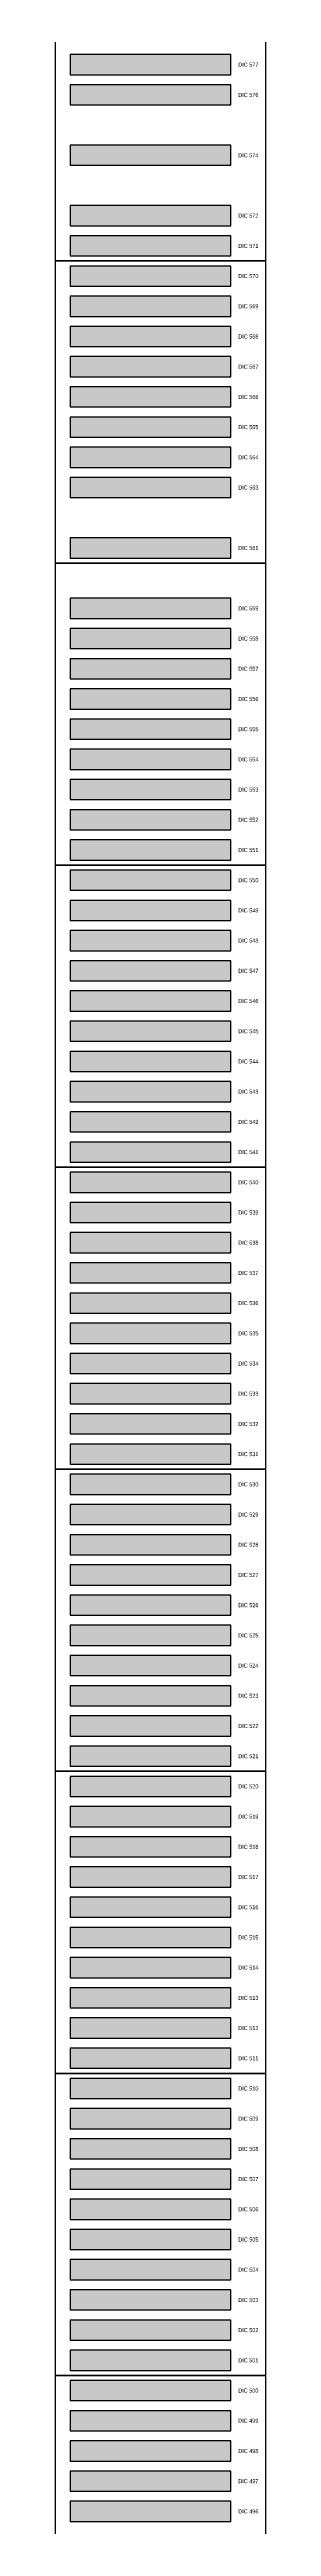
# Model space of a CAD drawing. Header units: millimetres. Extents: x -813692 to 807431, y 0 to 1813163.
# Drawn here: x 0 to 210, y 14850 to 17310 of the extents above; entities that cross this region are included whole.
import ezdxf
from ezdxf.enums import TextEntityAlignment as Align

# ---------------------------------------------------------------- set-up
doc = ezdxf.new("R2010")
doc.units = ezdxf.units.MM
doc.styles.get("Standard").update_dxf_attribs({"font": 'ARIALN.TTF'})

msp = doc.modelspace()

# ---------------------------------------------------------------- hatches: boundary and pattern name
at = {"layer": 'Defpoints', "ltscale": 100, "true_color": 0x0091ba}
msp.add_hatch(color=142, dxfattribs=at).paths.add_polyline_path([(15, 17285), (175, 17285), (175, 17305), (15, 17305)])
at = {"layer": 'Defpoints', "ltscale": 100, "true_color": 0x008fb5}
msp.add_hatch(color=142, dxfattribs=at).paths.add_polyline_path([(15, 17255), (175, 17255), (175, 17275), (15, 17275)])
at = {"layer": 'Defpoints', "ltscale": 100, "true_color": 0x008ea3}
msp.add_hatch(color=134, dxfattribs=at).paths.add_polyline_path([(15, 17195), (175, 17195), (175, 17215), (15, 17215)])
at = {"layer": 'Defpoints', "ltscale": 100, "true_color": 0x00a23f}
msp.add_hatch(color=114, dxfattribs=at).paths.add_polyline_path([(15, 17135), (175, 17135), (175, 17155), (15, 17155)])
at = {"layer": 'Defpoints', "ltscale": 100, "true_color": 0xf6e400}
msp.add_hatch(color=2, dxfattribs=at).paths.add_polyline_path([(15, 17105), (175, 17105), (175, 17125), (15, 17125)])
at = {"layer": 'Defpoints', "ltscale": 100, "true_color": 0xfde100}
for points in [[(15, 17075), (175, 17075), (175, 17095), (15, 17095)], [(15, 17045), (175, 17045), (175, 17065), (15, 17065)]]:
    msp.add_hatch(color=2, dxfattribs=at).paths.add_polyline_path(points)
at = {"layer": 'Defpoints', "ltscale": 100, "true_color": 0xfbe200}
msp.add_hatch(color=2, dxfattribs=at).paths.add_polyline_path([(15, 17015), (175, 17015), (175, 17035), (15, 17035)])
at = {"layer": 'Defpoints', "ltscale": 100, "true_color": 0xffcb00}
msp.add_hatch(color=40, dxfattribs=at).paths.add_polyline_path([(15, 16985), (175, 16985), (175, 17005), (15, 17005)])
at = {"layer": 'Defpoints', "ltscale": 100, "true_color": 0xfe8800}
msp.add_hatch(color=30, dxfattribs=at).paths.add_polyline_path([(15, 16955), (175, 16955), (175, 16975), (15, 16975)])
at = {"layer": 'Defpoints', "ltscale": 100, "true_color": 0xf62c11}
msp.add_hatch(color=20, dxfattribs=at).paths.add_polyline_path([(15, 16925), (175, 16925), (175, 16945), (15, 16945)])
at = {"layer": 'Defpoints', "ltscale": 100, "true_color": 0xe8053b}
msp.add_hatch(color=240, dxfattribs=at).paths.add_polyline_path([(15, 16895), (175, 16895), (175, 16915), (15, 16915)])
at = {"layer": 'Defpoints', "ltscale": 100, "true_color": 0xd2004d}
msp.add_hatch(color=232, dxfattribs=at).paths.add_polyline_path([(15, 16865), (175, 16865), (175, 16885), (15, 16885)])
at = {"layer": 'Defpoints', "ltscale": 100, "true_color": 0xd3005e}
msp.add_hatch(color=232, dxfattribs=at).paths.add_polyline_path([(15, 16805), (175, 16805), (175, 16825), (15, 16825)])
at = {"layer": 'Defpoints', "ltscale": 100, "true_color": 0xbd006d}
msp.add_hatch(color=232, dxfattribs=at).paths.add_polyline_path([(15, 16745), (175, 16745), (175, 16765), (15, 16765)])
at = {"layer": 'Defpoints', "ltscale": 100, "true_color": 0xd0008a}
msp.add_hatch(color=222, dxfattribs=at).paths.add_polyline_path([(15, 16715), (175, 16715), (175, 16735), (15, 16735)])
at = {"layer": 'Defpoints', "ltscale": 100, "true_color": 0xc1008f}
msp.add_hatch(color=222, dxfattribs=at).paths.add_polyline_path([(15, 16685), (175, 16685), (175, 16705), (15, 16705)])
at = {"layer": 'Defpoints', "ltscale": 100, "true_color": 0x50504b}
msp.add_hatch(color=251, dxfattribs=at).paths.add_polyline_path([(15, 16655), (175, 16655), (175, 16675), (15, 16675)])
at = {"layer": 'Defpoints', "ltscale": 100, "true_color": 0x565650}
msp.add_hatch(color=251, dxfattribs=at).paths.add_polyline_path([(15, 16625), (175, 16625), (175, 16645), (15, 16645)])
at = {"layer": 'Defpoints', "ltscale": 100, "true_color": 0x5a5954}
msp.add_hatch(color=251, dxfattribs=at).paths.add_polyline_path([(15, 16595), (175, 16595), (175, 16615), (15, 16615)])
at = {"layer": 'Defpoints', "ltscale": 100, "true_color": 0x64635c}
msp.add_hatch(color=251, dxfattribs=at).paths.add_polyline_path([(15, 16565), (175, 16565), (175, 16585), (15, 16585)])
at = {"layer": 'Defpoints', "ltscale": 100, "true_color": 0x726f68}
msp.add_hatch(color=8, dxfattribs=at).paths.add_polyline_path([(15, 16535), (175, 16535), (175, 16555), (15, 16555)])
at = {"layer": 'Defpoints', "ltscale": 100, "true_color": 0x77756e}
msp.add_hatch(color=8, dxfattribs=at).paths.add_polyline_path([(15, 16505), (175, 16505), (175, 16525), (15, 16525)])
at = {"layer": 'Defpoints', "ltscale": 100, "true_color": 0x838079}
msp.add_hatch(color=8, dxfattribs=at).paths.add_polyline_path([(15, 16475), (175, 16475), (175, 16495), (15, 16495)])
at = {"layer": 'Defpoints', "ltscale": 100, "true_color": 0xa09d95}
msp.add_hatch(color=253, dxfattribs=at).paths.add_polyline_path([(15, 16445), (175, 16445), (175, 16465), (15, 16465)])
at = {"layer": 'Defpoints', "ltscale": 100, "true_color": 0xb5b5ac}
msp.add_hatch(color=253, dxfattribs=at).paths.add_polyline_path([(15, 16415), (175, 16415), (175, 16435), (15, 16435)])
at = {"layer": 'Defpoints', "ltscale": 100, "true_color": 0xc2bfaf}
msp.add_hatch(color=9, dxfattribs=at).paths.add_polyline_path([(15, 16385), (175, 16385), (175, 16405), (15, 16405)])
at = {"layer": 'Defpoints', "ltscale": 100, "true_color": 0x5d5e61}
msp.add_hatch(color=251, dxfattribs=at).paths.add_polyline_path([(15, 16355), (175, 16355), (175, 16375), (15, 16375)])
at = {"layer": 'Defpoints', "ltscale": 100, "true_color": 0x666768}
msp.add_hatch(color=251, dxfattribs=at).paths.add_polyline_path([(15, 16325), (175, 16325), (175, 16345), (15, 16345)])
at = {"layer": 'Defpoints', "ltscale": 100, "true_color": 0x686768}
msp.add_hatch(color=251, dxfattribs=at).paths.add_polyline_path([(15, 16295), (175, 16295), (175, 16315), (15, 16315)])
at = {"layer": 'Defpoints', "ltscale": 100, "true_color": 0x8e8e88}
msp.add_hatch(color=252, dxfattribs=at).paths.add_polyline_path([(15, 16265), (175, 16265), (175, 16285), (15, 16285)])
at = {"layer": 'Defpoints', "ltscale": 100, "true_color": 0x8c8c81}
msp.add_hatch(color=252, dxfattribs=at).paths.add_polyline_path([(15, 16235), (175, 16235), (175, 16255), (15, 16255)])
at = {"layer": 'Defpoints', "ltscale": 100, "true_color": 0x4c4f51}
msp.add_hatch(color=251, dxfattribs=at).paths.add_polyline_path([(15, 16205), (175, 16205), (175, 16225), (15, 16225)])
at = {"layer": 'Defpoints', "ltscale": 100, "true_color": 0x595f5e}
msp.add_hatch(color=251, dxfattribs=at).paths.add_polyline_path([(15, 16175), (175, 16175), (175, 16195), (15, 16195)])
at = {"layer": 'Defpoints', "ltscale": 100, "true_color": 0x555c5a}
msp.add_hatch(color=251, dxfattribs=at).paths.add_polyline_path([(15, 16145), (175, 16145), (175, 16165), (15, 16165)])
at = {"layer": 'Defpoints', "ltscale": 100, "true_color": 0x737969}
msp.add_hatch(color=8, dxfattribs=at).paths.add_polyline_path([(15, 16115), (175, 16115), (175, 16135), (15, 16135)])
at = {"layer": 'Defpoints', "ltscale": 100, "true_color": 0x8f927d}
msp.add_hatch(color=252, dxfattribs=at).paths.add_polyline_path([(15, 16085), (175, 16085), (175, 16105), (15, 16105)])
at = {"layer": 'Defpoints', "ltscale": 100, "true_color": 0x4e554b}
msp.add_hatch(color=251, dxfattribs=at).paths.add_polyline_path([(15, 16055), (175, 16055), (175, 16075), (15, 16075)])
at = {"layer": 'Defpoints', "ltscale": 100, "true_color": 0x5b5f4f}
msp.add_hatch(color=251, dxfattribs=at).paths.add_polyline_path([(15, 16025), (175, 16025), (175, 16045), (15, 16045)])
at = {"layer": 'Defpoints', "ltscale": 100, "true_color": 0x616755}
msp.add_hatch(color=251, dxfattribs=at).paths.add_polyline_path([(15, 15995), (175, 15995), (175, 16015), (15, 16015)])
at = {"layer": 'Defpoints', "ltscale": 100, "true_color": 0x747a65}
msp.add_hatch(color=8, dxfattribs=at).paths.add_polyline_path([(15, 15965), (175, 15965), (175, 15985), (15, 15985)])
at = {"layer": 'Defpoints', "ltscale": 100, "true_color": 0x9a9c7f}
msp.add_hatch(color=252, dxfattribs=at).paths.add_polyline_path([(15, 15935), (175, 15935), (175, 15955), (15, 15955)])
at = {"layer": 'Defpoints', "ltscale": 100, "true_color": 0x656254}
msp.add_hatch(color=251, dxfattribs=at).paths.add_polyline_path([(15, 15905), (175, 15905), (175, 15925), (15, 15925)])
at = {"layer": 'Defpoints', "ltscale": 100, "true_color": 0x717060}
msp.add_hatch(color=251, dxfattribs=at).paths.add_polyline_path([(15, 15875), (175, 15875), (175, 15895), (15, 15895)])
at = {"layer": 'Defpoints', "ltscale": 100, "true_color": 0x6c6b57}
msp.add_hatch(color=251, dxfattribs=at).paths.add_polyline_path([(15, 15845), (175, 15845), (175, 15865), (15, 15865)])
at = {"layer": 'Defpoints', "ltscale": 100, "true_color": 0x7a745c}
msp.add_hatch(color=47, dxfattribs=at).paths.add_polyline_path([(15, 15815), (175, 15815), (175, 15835), (15, 15835)])
at = {"layer": 'Defpoints', "ltscale": 100, "true_color": 0xb1a785}
msp.add_hatch(color=253, dxfattribs=at).paths.add_polyline_path([(15, 15785), (175, 15785), (175, 15805), (15, 15805)])
at = {"layer": 'Defpoints', "ltscale": 100, "true_color": 0x494442}
msp.add_hatch(color=49, dxfattribs=at).paths.add_polyline_path([(15, 15755), (175, 15755), (175, 15775), (15, 15775)])
at = {"layer": 'Defpoints', "ltscale": 100, "true_color": 0x564d4a}
msp.add_hatch(color=251, dxfattribs=at).paths.add_polyline_path([(15, 15725), (175, 15725), (175, 15745), (15, 15745)])
at = {"layer": 'Defpoints', "ltscale": 100, "true_color": 0x786b61}
msp.add_hatch(color=251, dxfattribs=at).paths.add_polyline_path([(15, 15695), (175, 15695), (175, 15715), (15, 15715)])
at = {"layer": 'Defpoints', "ltscale": 100, "true_color": 0xac9a86}
msp.add_hatch(color=253, dxfattribs=at).paths.add_polyline_path([(15, 15665), (175, 15665), (175, 15685), (15, 15685)])
at = {"layer": 'Defpoints', "ltscale": 100, "true_color": 0xd3b996}
msp.add_hatch(color=253, dxfattribs=at).paths.add_polyline_path([(15, 15635), (175, 15635), (175, 15655), (15, 15655)])
at = {"layer": 'Defpoints', "ltscale": 100, "true_color": 0x484343}
msp.add_hatch(color=49, dxfattribs=at).paths.add_polyline_path([(15, 15605), (175, 15605), (175, 15625), (15, 15625)])
at = {"layer": 'Defpoints', "ltscale": 100, "true_color": 0x5f5351}
msp.add_hatch(color=251, dxfattribs=at).paths.add_polyline_path([(15, 15575), (175, 15575), (175, 15595), (15, 15595)])
at = {"layer": 'Defpoints', "ltscale": 100, "true_color": 0x928178}
msp.add_hatch(color=252, dxfattribs=at).paths.add_polyline_path([(15, 15545), (175, 15545), (175, 15565), (15, 15565)])
at = {"layer": 'Defpoints', "ltscale": 100, "true_color": 0xaea093}
msp.add_hatch(color=253, dxfattribs=at).paths.add_polyline_path([(15, 15515), (175, 15515), (175, 15535), (15, 15535)])
at = {"layer": 'Defpoints', "ltscale": 100, "true_color": 0xb7ad8f}
msp.add_hatch(color=253, dxfattribs=at).paths.add_polyline_path([(15, 15485), (175, 15485), (175, 15505), (15, 15505)])
at = {"layer": 'Defpoints', "ltscale": 100, "true_color": 0x525051}
msp.add_hatch(color=251, dxfattribs=at).paths.add_polyline_path([(15, 15455), (175, 15455), (175, 15475), (15, 15475)])
at = {"layer": 'Defpoints', "ltscale": 100, "true_color": 0x606463}
msp.add_hatch(color=251, dxfattribs=at).paths.add_polyline_path([(15, 15425), (175, 15425), (175, 15445), (15, 15445)])
at = {"layer": 'Defpoints', "ltscale": 100, "true_color": 0x606161}
msp.add_hatch(color=251, dxfattribs=at).paths.add_polyline_path([(15, 15395), (175, 15395), (175, 15415), (15, 15415)])
at = {"layer": 'Defpoints', "ltscale": 100, "true_color": 0x8d9989}
msp.add_hatch(color=252, dxfattribs=at).paths.add_polyline_path([(15, 15365), (175, 15365), (175, 15385), (15, 15385)])
at = {"layer": 'Defpoints', "ltscale": 100, "true_color": 0x7c897d}
msp.add_hatch(color=8, dxfattribs=at).paths.add_polyline_path([(15, 15335), (175, 15335), (175, 15355), (15, 15355)])
at = {"layer": 'Defpoints', "ltscale": 100, "true_color": 0x4a5253}
msp.add_hatch(color=251, dxfattribs=at).paths.add_polyline_path([(15, 15305), (175, 15305), (175, 15325), (15, 15325)])
at = {"layer": 'Defpoints', "ltscale": 100, "true_color": 0x555c4f}
msp.add_hatch(color=251, dxfattribs=at).paths.add_polyline_path([(15, 15275), (175, 15275), (175, 15295), (15, 15295)])
at = {"layer": 'Defpoints', "ltscale": 100, "true_color": 0x837d69}
msp.add_hatch(color=8, dxfattribs=at).paths.add_polyline_path([(15, 15245), (175, 15245), (175, 15265), (15, 15265)])
at = {"layer": 'Defpoints', "ltscale": 100, "true_color": 0x857966}
msp.add_hatch(color=8, dxfattribs=at).paths.add_polyline_path([(15, 15215), (175, 15215), (175, 15235), (15, 15235)])
at = {"layer": 'Defpoints', "ltscale": 100, "true_color": 0x7d745c}
msp.add_hatch(color=47, dxfattribs=at).paths.add_polyline_path([(15, 15185), (175, 15185), (175, 15205), (15, 15205)])
at = {"layer": 'Defpoints', "ltscale": 100, "true_color": 0xc9b988}
msp.add_hatch(color=43, dxfattribs=at).paths.add_polyline_path([(15, 15155), (175, 15155), (175, 15175), (15, 15175)])
at = {"layer": 'Defpoints', "ltscale": 100, "true_color": 0xad9a7c}
msp.add_hatch(color=33, dxfattribs=at).paths.add_polyline_path([(15, 15125), (175, 15125), (175, 15145), (15, 15145)])
at = {"layer": 'Defpoints', "ltscale": 100, "true_color": 0x524d49}
msp.add_hatch(color=251, dxfattribs=at).paths.add_polyline_path([(15, 15095), (175, 15095), (175, 15115), (15, 15115)])
at = {"layer": 'Defpoints', "ltscale": 100, "true_color": 0x726558}
msp.add_hatch(color=251, dxfattribs=at).paths.add_polyline_path([(15, 15065), (175, 15065), (175, 15085), (15, 15085)])
at = {"layer": 'Defpoints', "ltscale": 100, "true_color": 0x857464}
msp.add_hatch(color=8, dxfattribs=at).paths.add_polyline_path([(15, 15035), (175, 15035), (175, 15055), (15, 15055)])
at = {"layer": 'Defpoints', "ltscale": 100, "true_color": 0x542749}
msp.add_hatch(color=219, dxfattribs=at).paths.add_polyline_path([(15, 15005), (175, 15005), (175, 15025), (15, 15025)])
at = {"layer": 'Defpoints', "ltscale": 100, "true_color": 0x63274b}
msp.add_hatch(color=219, dxfattribs=at).paths.add_polyline_path([(15, 14975), (175, 14975), (175, 14995), (15, 14995)])
at = {"layer": 'Defpoints', "ltscale": 100, "true_color": 0x66343c}
msp.add_hatch(color=17, dxfattribs=at).paths.add_polyline_path([(15, 14945), (175, 14945), (175, 14965), (15, 14965)])
at = {"layer": 'Defpoints', "ltscale": 100, "true_color": 0x80575c}
msp.add_hatch(color=237, dxfattribs=at).paths.add_polyline_path([(15, 14915), (175, 14915), (175, 14935), (15, 14935)])
at = {"layer": 'Defpoints', "ltscale": 100, "true_color": 0x6a3256}
msp.add_hatch(color=247, dxfattribs=at).paths.add_polyline_path([(15, 14885), (175, 14885), (175, 14905), (15, 14905)])
at = {"layer": 'Defpoints', "ltscale": 100, "true_color": 0x6e4e5b}
msp.add_hatch(color=237, dxfattribs=at).paths.add_polyline_path([(15, 14855), (175, 14855), (175, 14875), (15, 14875)])

# ---------------------------------------------------------------- linework, layer by layer
at = {"layer": 'Defpoints', "color": 7, "ltscale": 100}
for points in [[(0, 17100), (210, 17100), (210, 17400), (0, 17400)], [(0, 17100), (210, 17100), (210, 17400), (0, 17400)], [(0, 16800), (210, 16800), (210, 17100), (0, 17100)], [(0, 16800), (210, 16800), (210, 17100), (0, 17100)], [(0, 16500), (210, 16500), (210, 16800), (0, 16800)], [(0, 16500), (210, 16500), (210, 16800), (0, 16800)], [(0, 16200), (210, 16200), (210, 16500), (0, 16500)], [(0, 16200), (210, 16200), (210, 16500), (0, 16500)], [(0, 15900), (210, 15900), (210, 16200), (0, 16200)], [(0, 15900), (210, 15900), (210, 16200), (0, 16200)], [(0, 15600), (210, 15600), (210, 15900), (0, 15900)], [(0, 15600), (210, 15600), (210, 15900), (0, 15900)], [(0, 15300), (210, 15300), (210, 15600), (0, 15600)], [(0, 15300), (210, 15300), (210, 15600), (0, 15600)], [(0, 15000), (210, 15000), (210, 15300), (0, 15300)], [(0, 15000), (210, 15000), (210, 15300), (0, 15300)], [(0, 14700), (210, 14700), (210, 15000), (0, 15000)], [(0, 14700), (210, 14700), (210, 15000), (0, 15000)]]:
    msp.add_lwpolyline(points, close=True, dxfattribs=at)
at = {"layer": 'Defpoints', "color": 142, "ltscale": 100, "true_color": 0x0091ba}
msp.add_lwpolyline([(15, 17285), (175, 17285), (175, 17305), (15, 17305)], close=True, dxfattribs=at)
at = {"layer": 'Defpoints', "color": 142, "ltscale": 100, "true_color": 0x008fb5}
msp.add_lwpolyline([(15, 17255), (175, 17255), (175, 17275), (15, 17275)], close=True, dxfattribs=at)
at = {"layer": 'Defpoints', "color": 134, "ltscale": 100, "true_color": 0x008ea3}
msp.add_lwpolyline([(15, 17195), (175, 17195), (175, 17215), (15, 17215)], close=True, dxfattribs=at)
at = {"layer": 'Defpoints', "color": 114, "ltscale": 100, "true_color": 0x00a23f}
msp.add_lwpolyline([(15, 17135), (175, 17135), (175, 17155), (15, 17155)], close=True, dxfattribs=at)
at = {"layer": 'Defpoints', "color": 2, "ltscale": 100, "true_color": 0xf6e400}
msp.add_lwpolyline([(15, 17105), (175, 17105), (175, 17125), (15, 17125)], close=True, dxfattribs=at)
at = {"layer": 'Defpoints', "color": 2, "ltscale": 100, "true_color": 0xfde100}
for points in [[(15, 17075), (175, 17075), (175, 17095), (15, 17095)], [(15, 17045), (175, 17045), (175, 17065), (15, 17065)]]:
    msp.add_lwpolyline(points, close=True, dxfattribs=at)
at = {"layer": 'Defpoints', "color": 2, "ltscale": 100, "true_color": 0xfbe200}
msp.add_lwpolyline([(15, 17015), (175, 17015), (175, 17035), (15, 17035)], close=True, dxfattribs=at)
at = {"layer": 'Defpoints', "color": 40, "ltscale": 100, "true_color": 0xffcb00}
msp.add_lwpolyline([(15, 16985), (175, 16985), (175, 17005), (15, 17005)], close=True, dxfattribs=at)
at = {"layer": 'Defpoints', "color": 30, "ltscale": 100, "true_color": 0xfe8800}
msp.add_lwpolyline([(15, 16955), (175, 16955), (175, 16975), (15, 16975)], close=True, dxfattribs=at)
at = {"layer": 'Defpoints', "color": 20, "ltscale": 100, "true_color": 0xf62c11}
msp.add_lwpolyline([(15, 16925), (175, 16925), (175, 16945), (15, 16945)], close=True, dxfattribs=at)
at = {"layer": 'Defpoints', "color": 240, "ltscale": 100, "true_color": 0xe8053b}
msp.add_lwpolyline([(15, 16895), (175, 16895), (175, 16915), (15, 16915)], close=True, dxfattribs=at)
at = {"layer": 'Defpoints', "color": 232, "ltscale": 100, "true_color": 0xd2004d}
msp.add_lwpolyline([(15, 16865), (175, 16865), (175, 16885), (15, 16885)], close=True, dxfattribs=at)
at = {"layer": 'Defpoints', "color": 232, "ltscale": 100, "true_color": 0xd3005e}
msp.add_lwpolyline([(15, 16805), (175, 16805), (175, 16825), (15, 16825)], close=True, dxfattribs=at)
at = {"layer": 'Defpoints', "color": 232, "ltscale": 100, "true_color": 0xbd006d}
msp.add_lwpolyline([(15, 16745), (175, 16745), (175, 16765), (15, 16765)], close=True, dxfattribs=at)
at = {"layer": 'Defpoints', "color": 222, "ltscale": 100, "true_color": 0xd0008a}
msp.add_lwpolyline([(15, 16715), (175, 16715), (175, 16735), (15, 16735)], close=True, dxfattribs=at)
at = {"layer": 'Defpoints', "color": 222, "ltscale": 100, "true_color": 0xc1008f}
msp.add_lwpolyline([(15, 16685), (175, 16685), (175, 16705), (15, 16705)], close=True, dxfattribs=at)
at = {"layer": 'Defpoints', "color": 251, "ltscale": 100, "true_color": 0x50504b}
msp.add_lwpolyline([(15, 16655), (175, 16655), (175, 16675), (15, 16675)], close=True, dxfattribs=at)
at = {"layer": 'Defpoints', "color": 251, "ltscale": 100, "true_color": 0x565650}
msp.add_lwpolyline([(15, 16625), (175, 16625), (175, 16645), (15, 16645)], close=True, dxfattribs=at)
at = {"layer": 'Defpoints', "color": 251, "ltscale": 100, "true_color": 0x5a5954}
msp.add_lwpolyline([(15, 16595), (175, 16595), (175, 16615), (15, 16615)], close=True, dxfattribs=at)
at = {"layer": 'Defpoints', "color": 251, "ltscale": 100, "true_color": 0x64635c}
msp.add_lwpolyline([(15, 16565), (175, 16565), (175, 16585), (15, 16585)], close=True, dxfattribs=at)
at = {"layer": 'Defpoints', "color": 8, "ltscale": 100, "true_color": 0x726f68}
msp.add_lwpolyline([(15, 16535), (175, 16535), (175, 16555), (15, 16555)], close=True, dxfattribs=at)
at = {"layer": 'Defpoints', "color": 8, "ltscale": 100, "true_color": 0x77756e}
msp.add_lwpolyline([(15, 16505), (175, 16505), (175, 16525), (15, 16525)], close=True, dxfattribs=at)
at = {"layer": 'Defpoints', "color": 8, "ltscale": 100, "true_color": 0x838079}
msp.add_lwpolyline([(15, 16475), (175, 16475), (175, 16495), (15, 16495)], close=True, dxfattribs=at)
at = {"layer": 'Defpoints', "color": 253, "ltscale": 100, "true_color": 0xa09d95}
msp.add_lwpolyline([(15, 16445), (175, 16445), (175, 16465), (15, 16465)], close=True, dxfattribs=at)
at = {"layer": 'Defpoints', "color": 253, "ltscale": 100, "true_color": 0xb5b5ac}
msp.add_lwpolyline([(15, 16415), (175, 16415), (175, 16435), (15, 16435)], close=True, dxfattribs=at)
at = {"layer": 'Defpoints', "color": 9, "ltscale": 100, "true_color": 0xc2bfaf}
msp.add_lwpolyline([(15, 16385), (175, 16385), (175, 16405), (15, 16405)], close=True, dxfattribs=at)
at = {"layer": 'Defpoints', "color": 251, "ltscale": 100, "true_color": 0x5d5e61}
msp.add_lwpolyline([(15, 16355), (175, 16355), (175, 16375), (15, 16375)], close=True, dxfattribs=at)
at = {"layer": 'Defpoints', "color": 251, "ltscale": 100, "true_color": 0x666768}
msp.add_lwpolyline([(15, 16325), (175, 16325), (175, 16345), (15, 16345)], close=True, dxfattribs=at)
at = {"layer": 'Defpoints', "color": 251, "ltscale": 100, "true_color": 0x686768}
msp.add_lwpolyline([(15, 16295), (175, 16295), (175, 16315), (15, 16315)], close=True, dxfattribs=at)
at = {"layer": 'Defpoints', "color": 252, "ltscale": 100, "true_color": 0x8e8e88}
msp.add_lwpolyline([(15, 16265), (175, 16265), (175, 16285), (15, 16285)], close=True, dxfattribs=at)
at = {"layer": 'Defpoints', "color": 252, "ltscale": 100, "true_color": 0x8c8c81}
msp.add_lwpolyline([(15, 16235), (175, 16235), (175, 16255), (15, 16255)], close=True, dxfattribs=at)
at = {"layer": 'Defpoints', "color": 251, "ltscale": 100, "true_color": 0x4c4f51}
msp.add_lwpolyline([(15, 16205), (175, 16205), (175, 16225), (15, 16225)], close=True, dxfattribs=at)
at = {"layer": 'Defpoints', "color": 251, "ltscale": 100, "true_color": 0x595f5e}
msp.add_lwpolyline([(15, 16175), (175, 16175), (175, 16195), (15, 16195)], close=True, dxfattribs=at)
at = {"layer": 'Defpoints', "color": 251, "ltscale": 100, "true_color": 0x555c5a}
msp.add_lwpolyline([(15, 16145), (175, 16145), (175, 16165), (15, 16165)], close=True, dxfattribs=at)
at = {"layer": 'Defpoints', "color": 8, "ltscale": 100, "true_color": 0x737969}
msp.add_lwpolyline([(15, 16115), (175, 16115), (175, 16135), (15, 16135)], close=True, dxfattribs=at)
at = {"layer": 'Defpoints', "color": 252, "ltscale": 100, "true_color": 0x8f927d}
msp.add_lwpolyline([(15, 16085), (175, 16085), (175, 16105), (15, 16105)], close=True, dxfattribs=at)
at = {"layer": 'Defpoints', "color": 251, "ltscale": 100, "true_color": 0x4e554b}
msp.add_lwpolyline([(15, 16055), (175, 16055), (175, 16075), (15, 16075)], close=True, dxfattribs=at)
at = {"layer": 'Defpoints', "color": 251, "ltscale": 100, "true_color": 0x5b5f4f}
msp.add_lwpolyline([(15, 16025), (175, 16025), (175, 16045), (15, 16045)], close=True, dxfattribs=at)
at = {"layer": 'Defpoints', "color": 251, "ltscale": 100, "true_color": 0x616755}
msp.add_lwpolyline([(15, 15995), (175, 15995), (175, 16015), (15, 16015)], close=True, dxfattribs=at)
at = {"layer": 'Defpoints', "color": 8, "ltscale": 100, "true_color": 0x747a65}
msp.add_lwpolyline([(15, 15965), (175, 15965), (175, 15985), (15, 15985)], close=True, dxfattribs=at)
at = {"layer": 'Defpoints', "color": 252, "ltscale": 100, "true_color": 0x9a9c7f}
msp.add_lwpolyline([(15, 15935), (175, 15935), (175, 15955), (15, 15955)], close=True, dxfattribs=at)
at = {"layer": 'Defpoints', "color": 251, "ltscale": 100, "true_color": 0x656254}
msp.add_lwpolyline([(15, 15905), (175, 15905), (175, 15925), (15, 15925)], close=True, dxfattribs=at)
at = {"layer": 'Defpoints', "color": 251, "ltscale": 100, "true_color": 0x717060}
msp.add_lwpolyline([(15, 15875), (175, 15875), (175, 15895), (15, 15895)], close=True, dxfattribs=at)
at = {"layer": 'Defpoints', "color": 251, "ltscale": 100, "true_color": 0x6c6b57}
msp.add_lwpolyline([(15, 15845), (175, 15845), (175, 15865), (15, 15865)], close=True, dxfattribs=at)
at = {"layer": 'Defpoints', "color": 47, "ltscale": 100, "true_color": 0x7a745c}
msp.add_lwpolyline([(15, 15815), (175, 15815), (175, 15835), (15, 15835)], close=True, dxfattribs=at)
at = {"layer": 'Defpoints', "color": 253, "ltscale": 100, "true_color": 0xb1a785}
msp.add_lwpolyline([(15, 15785), (175, 15785), (175, 15805), (15, 15805)], close=True, dxfattribs=at)
at = {"layer": 'Defpoints', "color": 49, "ltscale": 100, "true_color": 0x494442}
msp.add_lwpolyline([(15, 15755), (175, 15755), (175, 15775), (15, 15775)], close=True, dxfattribs=at)
at = {"layer": 'Defpoints', "color": 251, "ltscale": 100, "true_color": 0x564d4a}
msp.add_lwpolyline([(15, 15725), (175, 15725), (175, 15745), (15, 15745)], close=True, dxfattribs=at)
at = {"layer": 'Defpoints', "color": 251, "ltscale": 100, "true_color": 0x786b61}
msp.add_lwpolyline([(15, 15695), (175, 15695), (175, 15715), (15, 15715)], close=True, dxfattribs=at)
at = {"layer": 'Defpoints', "color": 253, "ltscale": 100, "true_color": 0xac9a86}
msp.add_lwpolyline([(15, 15665), (175, 15665), (175, 15685), (15, 15685)], close=True, dxfattribs=at)
at = {"layer": 'Defpoints', "color": 253, "ltscale": 100, "true_color": 0xd3b996}
msp.add_lwpolyline([(15, 15635), (175, 15635), (175, 15655), (15, 15655)], close=True, dxfattribs=at)
at = {"layer": 'Defpoints', "color": 49, "ltscale": 100, "true_color": 0x484343}
msp.add_lwpolyline([(15, 15605), (175, 15605), (175, 15625), (15, 15625)], close=True, dxfattribs=at)
at = {"layer": 'Defpoints', "color": 251, "ltscale": 100, "true_color": 0x5f5351}
msp.add_lwpolyline([(15, 15575), (175, 15575), (175, 15595), (15, 15595)], close=True, dxfattribs=at)
at = {"layer": 'Defpoints', "color": 252, "ltscale": 100, "true_color": 0x928178}
msp.add_lwpolyline([(15, 15545), (175, 15545), (175, 15565), (15, 15565)], close=True, dxfattribs=at)
at = {"layer": 'Defpoints', "color": 253, "ltscale": 100, "true_color": 0xaea093}
msp.add_lwpolyline([(15, 15515), (175, 15515), (175, 15535), (15, 15535)], close=True, dxfattribs=at)
at = {"layer": 'Defpoints', "color": 253, "ltscale": 100, "true_color": 0xb7ad8f}
msp.add_lwpolyline([(15, 15485), (175, 15485), (175, 15505), (15, 15505)], close=True, dxfattribs=at)
at = {"layer": 'Defpoints', "color": 251, "ltscale": 100, "true_color": 0x525051}
msp.add_lwpolyline([(15, 15455), (175, 15455), (175, 15475), (15, 15475)], close=True, dxfattribs=at)
at = {"layer": 'Defpoints', "color": 251, "ltscale": 100, "true_color": 0x606463}
msp.add_lwpolyline([(15, 15425), (175, 15425), (175, 15445), (15, 15445)], close=True, dxfattribs=at)
at = {"layer": 'Defpoints', "color": 251, "ltscale": 100, "true_color": 0x606161}
msp.add_lwpolyline([(15, 15395), (175, 15395), (175, 15415), (15, 15415)], close=True, dxfattribs=at)
at = {"layer": 'Defpoints', "color": 252, "ltscale": 100, "true_color": 0x8d9989}
msp.add_lwpolyline([(15, 15365), (175, 15365), (175, 15385), (15, 15385)], close=True, dxfattribs=at)
at = {"layer": 'Defpoints', "color": 8, "ltscale": 100, "true_color": 0x7c897d}
msp.add_lwpolyline([(15, 15335), (175, 15335), (175, 15355), (15, 15355)], close=True, dxfattribs=at)
at = {"layer": 'Defpoints', "color": 251, "ltscale": 100, "true_color": 0x4a5253}
msp.add_lwpolyline([(15, 15305), (175, 15305), (175, 15325), (15, 15325)], close=True, dxfattribs=at)
at = {"layer": 'Defpoints', "color": 251, "ltscale": 100, "true_color": 0x555c4f}
msp.add_lwpolyline([(15, 15275), (175, 15275), (175, 15295), (15, 15295)], close=True, dxfattribs=at)
at = {"layer": 'Defpoints', "color": 8, "ltscale": 100, "true_color": 0x837d69}
msp.add_lwpolyline([(15, 15245), (175, 15245), (175, 15265), (15, 15265)], close=True, dxfattribs=at)
at = {"layer": 'Defpoints', "color": 8, "ltscale": 100, "true_color": 0x857966}
msp.add_lwpolyline([(15, 15215), (175, 15215), (175, 15235), (15, 15235)], close=True, dxfattribs=at)
at = {"layer": 'Defpoints', "color": 47, "ltscale": 100, "true_color": 0x7d745c}
msp.add_lwpolyline([(15, 15185), (175, 15185), (175, 15205), (15, 15205)], close=True, dxfattribs=at)
at = {"layer": 'Defpoints', "color": 43, "ltscale": 100, "true_color": 0xc9b988}
msp.add_lwpolyline([(15, 15155), (175, 15155), (175, 15175), (15, 15175)], close=True, dxfattribs=at)
at = {"layer": 'Defpoints', "color": 33, "ltscale": 100, "true_color": 0xad9a7c}
msp.add_lwpolyline([(15, 15125), (175, 15125), (175, 15145), (15, 15145)], close=True, dxfattribs=at)
at = {"layer": 'Defpoints', "color": 251, "ltscale": 100, "true_color": 0x524d49}
msp.add_lwpolyline([(15, 15095), (175, 15095), (175, 15115), (15, 15115)], close=True, dxfattribs=at)
at = {"layer": 'Defpoints', "color": 251, "ltscale": 100, "true_color": 0x726558}
msp.add_lwpolyline([(15, 15065), (175, 15065), (175, 15085), (15, 15085)], close=True, dxfattribs=at)
at = {"layer": 'Defpoints', "color": 8, "ltscale": 100, "true_color": 0x857464}
msp.add_lwpolyline([(15, 15035), (175, 15035), (175, 15055), (15, 15055)], close=True, dxfattribs=at)
at = {"layer": 'Defpoints', "color": 219, "ltscale": 100, "true_color": 0x542749}
msp.add_lwpolyline([(15, 15005), (175, 15005), (175, 15025), (15, 15025)], close=True, dxfattribs=at)
at = {"layer": 'Defpoints', "color": 219, "ltscale": 100, "true_color": 0x63274b}
msp.add_lwpolyline([(15, 14975), (175, 14975), (175, 14995), (15, 14995)], close=True, dxfattribs=at)
at = {"layer": 'Defpoints', "color": 17, "ltscale": 100, "true_color": 0x66343c}
msp.add_lwpolyline([(15, 14945), (175, 14945), (175, 14965), (15, 14965)], close=True, dxfattribs=at)
at = {"layer": 'Defpoints', "color": 237, "ltscale": 100, "true_color": 0x80575c}
msp.add_lwpolyline([(15, 14915), (175, 14915), (175, 14935), (15, 14935)], close=True, dxfattribs=at)
at = {"layer": 'Defpoints', "color": 247, "ltscale": 100, "true_color": 0x6a3256}
msp.add_lwpolyline([(15, 14885), (175, 14885), (175, 14905), (15, 14905)], close=True, dxfattribs=at)
at = {"layer": 'Defpoints', "color": 237, "ltscale": 100, "true_color": 0x6e4e5b}
msp.add_lwpolyline([(15, 14855), (175, 14855), (175, 14875), (15, 14875)], close=True, dxfattribs=at)

# ---------------------------------------------------------------- texts
at = {"layer": 'Defpoints', "color": 7, "ltscale": 100}
for s, p in [('DIC 577', (192.5, 17295)), ('DIC 576', (192.5, 17265)), ('DIC 574', (192.5, 17205)), ('DIC 572', (192.5, 17145)), ('DIC 571', (192.5, 17115)), ('DIC 570', (192.5, 17085)), ('DIC 569', (192.5, 17055)), ('DIC 568', (192.5, 17025)), ('DIC 567', (192.5, 16995)), ('DIC 566', (192.5, 16965)), ('DIC 565', (192.5, 16935)), ('DIC 564', (192.5, 16905)), ('DIC 563', (192.5, 16875)), ('DIC 561', (192.5, 16815)), ('DIC 559', (192.5, 16755)), ('DIC 558', (192.5, 16725)), ('DIC 557', (192.5, 16695)), ('DIC 556', (192.5, 16665)), ('DIC 555', (192.5, 16635)), ('DIC 554', (192.5, 16605)), ('DIC 553', (192.5, 16575)), ('DIC 552', (192.5, 16545)), ('DIC 551', (192.5, 16515)), ('DIC 550', (192.5, 16485)), ('DIC 549', (192.5, 16455)), ('DIC 548', (192.5, 16425)), ('DIC 547', (192.5, 16395)), ('DIC 546', (192.5, 16365)), ('DIC 545', (192.5, 16335)), ('DIC 544', (192.5, 16305)), ('DIC 543', (192.5, 16275)), ('DIC 542', (192.5, 16245)), ('DIC 541', (192.5, 16215)), ('DIC 540', (192.5, 16185)), ('DIC 539', (192.5, 16155)), ('DIC 538', (192.5, 16125)), ('DIC 537', (192.5, 16095)), ('DIC 536', (192.5, 16065)), ('DIC 535', (192.5, 16035)), ('DIC 534', (192.5, 16005)), ('DIC 533', (192.5, 15975)), ('DIC 532', (192.5, 15945)), ('DIC 531', (192.5, 15915)), ('DIC 530', (192.5, 15885)), ('DIC 529', (192.5, 15855)), ('DIC 528', (192.5, 15825)), ('DIC 527', (192.5, 15795)), ('DIC 526', (192.5, 15765)), ('DIC 525', (192.5, 15735)), ('DIC 524', (192.5, 15705)), ('DIC 523', (192.5, 15675)), ('DIC 522', (192.5, 15645)), ('DIC 521', (192.5, 15615)), ('DIC 520', (192.5, 15585)), ('DIC 519', (192.5, 15555)), ('DIC 518', (192.5, 15525)), ('DIC 517', (192.5, 15495)), ('DIC 516', (192.5, 15465)), ('DIC 515', (192.5, 15435)), ('DIC 514', (192.5, 15405)), ('DIC 513', (192.5, 15375)), ('DIC 512', (192.5, 15345)), ('DIC 511', (192.5, 15315)), ('DIC 510', (192.5, 15285)), ('DIC 509', (192.5, 15255)), ('DIC 508', (192.5, 15225)), ('DIC 507', (192.5, 15195)), ('DIC 506', (192.5, 15165)), ('DIC 505', (192.5, 15135)), ('DIC 504', (192.5, 15105)), ('DIC 503', (192.5, 15075)), ('DIC 502', (192.5, 15045)), ('DIC 501', (192.5, 15015)), ('DIC 500', (192.5, 14985)), ('DIC 499', (192.5, 14955)), ('DIC 498', (192.5, 14925)), ('DIC 497', (192.5, 14895)), ('DIC 496', (192.5, 14865))]:
    msp.add_text(s, height=4, dxfattribs=at).set_placement(p, align=Align.MIDDLE)

doc.saveas('drawing.dxf')
